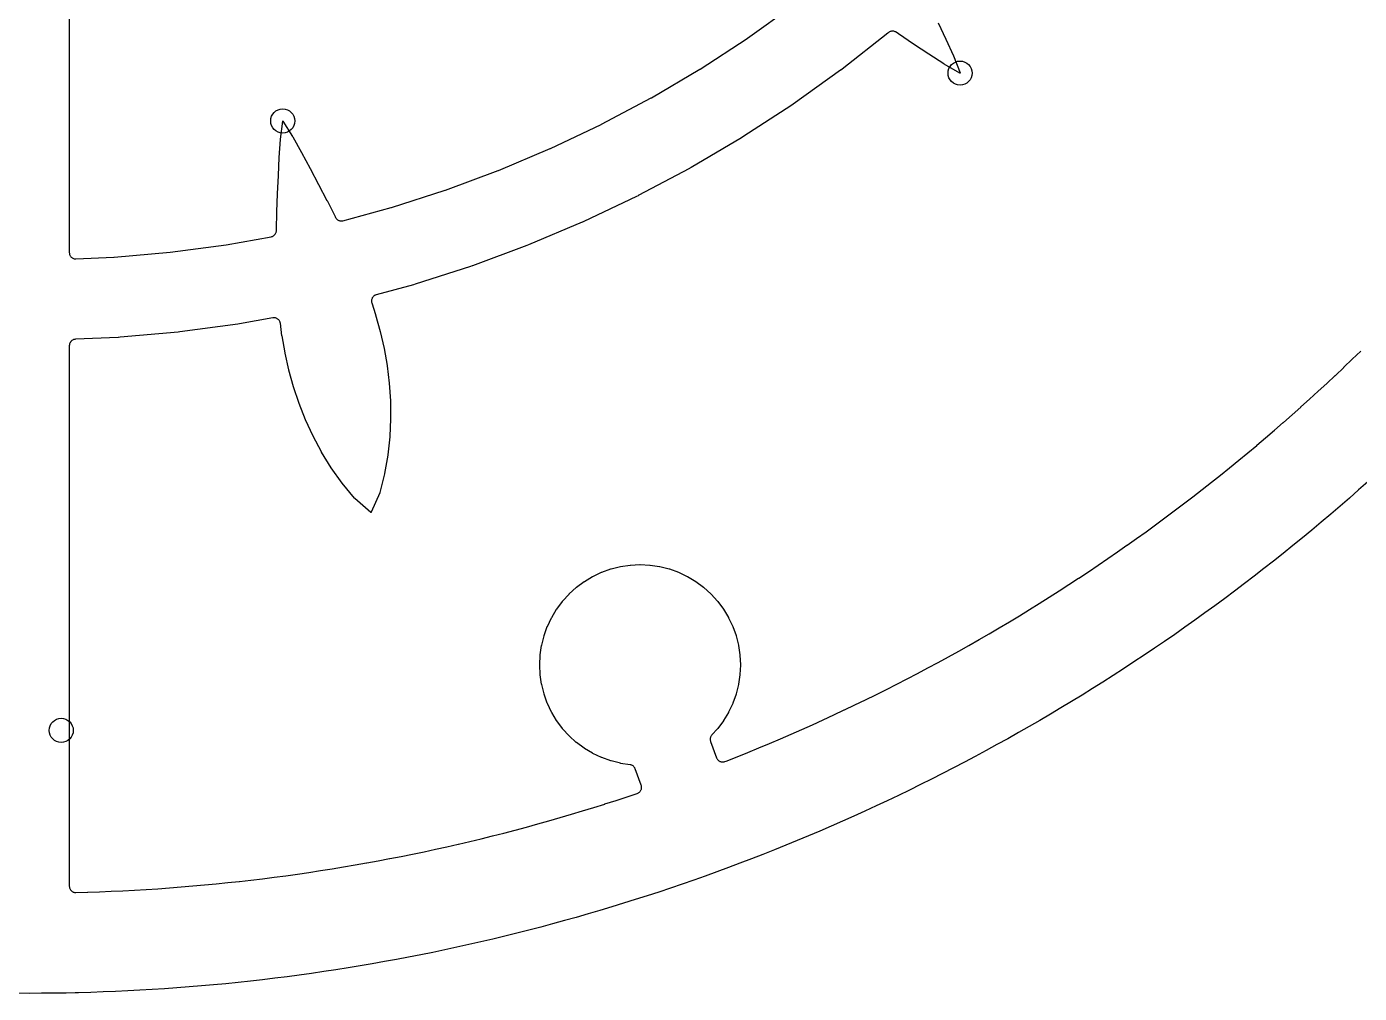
# Model space of a CAD drawing. Header units: millimetres. Extents: x -79 to 79, y -79 to 79.
# Drawn here: x -0.1 to 52.5, y -79.2 to -41 of the extents above; entities that cross this region are included whole.
import ezdxf

# ---------------------------------------------------------------- set-up
doc = ezdxf.new("R2010")
doc.units = ezdxf.units.MM
for name, color, linetype in [('CUT_INNER', 6, 'Continuous'), ('CUT_OUTER', 1, 'Continuous'), ('ENGRAVE', 7, 'Continuous')]:
    doc.layers.add(name, color=color, linetype=linetype)

msp = doc.modelspace()

# ---------------------------------------------------------------- linework, layer by layer
at = {"layer": 'CUT_INNER'}
for points in [[(1.584, -34.1564), (1.584, -49.9645), (1.5853, -49.9897), (1.5891, -50.0147), (1.5954, -50.0391), (1.6041, -50.0628), (1.6152, -50.0854), (1.6285, -50.1069), (1.6439, -50.1269), (1.6612, -50.1452), (1.6803, -50.1617), (1.7009, -50.1762), (1.7229, -50.1885), (1.7461, -50.1986), (1.7701, -50.2062), (1.7948, -50.2115), (1.8199, -50.2141), (1.8451, -50.2143), (3.3372, -50.1481), (3.3483, -50.1473), (5.5584, -49.9507), (5.5694, -49.9494), (7.7686, -49.6549), (7.7796, -49.6532), (9.5491, -49.3358), (9.5732, -49.3302), (9.5966, -49.3224), (9.619, -49.3122), (9.6404, -49.2999), (9.6605, -49.2855), (9.679, -49.2692), (9.6959, -49.2512), (9.7109, -49.2316), (9.7238, -49.2106), (9.7347, -49.1884), (9.7433, -49.1653), (9.7496, -49.1414), (9.7535, -49.1171), (9.755, -49.0924), (9.7553, -49.0619), (9.7553, -49.06), (9.7737, -48.3515), (9.7738, -48.3501), (9.8003, -47.6398), (9.8328, -46.9263), (9.8704, -46.2117), (9.8705, -46.2103), (9.9155, -45.4985), (9.9162, -45.4911), (10.0048, -44.7748), (10.0058, -44.7693), (10.0088, -44.7735), (10.3966, -45.3827), (10.4004, -45.3891), (10.7466, -46.0127), (10.7473, -46.0139), (11.0872, -46.6417), (11.4228, -47.2718), (11.7526, -47.9037), (11.7532, -47.905), (12.074, -48.537), (12.0748, -48.5387), (12.0918, -48.5735), (12.1038, -48.5951), (12.1177, -48.6154), (12.1337, -48.6343), (12.1514, -48.6515), (12.1707, -48.6668), (12.1914, -48.6802), (12.2134, -48.6915), (12.2363, -48.7005), (12.2601, -48.7073), (12.2844, -48.7116), (12.309, -48.7136), (12.3336, -48.7131), (12.3581, -48.7102), (12.3822, -48.7049), (14.2904, -48.1845), (14.301, -48.1814), (16.4137, -47.5032), (16.4242, -47.4996), (18.5047, -46.7284), (18.515, -46.7243), (20.5593, -45.8615), (20.5694, -45.857), (22.5734, -44.9044), (22.5833, -44.8994), (24.543, -43.8589), (24.5527, -43.8535), (26.4644, -42.727), (26.4738, -42.7212), (28.3336, -41.5111), (28.3428, -41.5048), (30.1471, -40.2134)], [(35.8766, -40.8936), (36.1785, -41.5424), (36.1791, -41.5436), (36.4731, -42.1934), (36.476, -42.2003), (36.7336, -42.8745), (36.7354, -42.8799), (36.7307, -42.8775), (36.1026, -42.5213), (36.0962, -42.5174), (35.4979, -42.1291), (35.4968, -42.1283), (34.9022, -41.7333), (34.3103, -41.334), (34.2156, -41.269), (34.1945, -41.256), (34.1722, -41.2452), (34.1489, -41.2366), (34.1249, -41.2304), (34.1005, -41.2265), (34.0757, -41.2251), (34.0509, -41.2262), (34.0264, -41.2297), (34.0023, -41.2356), (33.979, -41.2439), (33.9566, -41.2545), (33.9353, -41.2672), (33.9154, -41.282), (33.8906, -41.3023), (33.8884, -41.3041), (32.0814, -42.7228), (32.0792, -42.7245), (32.0252, -42.765), (32.0229, -42.7666), (30.1547, -44.1038), (30.1524, -44.1054), (30.0967, -44.1435), (30.0943, -44.145), (28.1686, -45.398), (28.1663, -45.3995), (28.1089, -45.4351), (28.1065, -45.4365), (26.1271, -46.6028), (26.1247, -46.6042), (26.0658, -46.6372), (26.0634, -46.6385), (24.0342, -47.7159), (24.0317, -47.7172), (23.9714, -47.7475), (23.9689, -47.7487), (21.8939, -48.7351), (21.8914, -48.7362), (21.8298, -48.7639), (21.8273, -48.765), (19.7106, -49.6583), (19.708, -49.6593), (19.6453, -49.6842), (19.6427, -49.6852), (17.4884, -50.4837), (17.4858, -50.4847), (17.422, -50.5067), (17.4194, -50.5076), (15.2319, -51.2098), (15.2292, -51.2106), (15.1645, -51.2298), (15.1618, -51.2306), (13.6939, -51.6309), (13.67, -51.6387), (13.6469, -51.649), (13.625, -51.6615), (13.6045, -51.6761), (13.5855, -51.6928), (13.5683, -51.7112), (13.5531, -51.7314), (13.54, -51.7529), (13.5291, -51.7757), (13.5205, -51.7994), (13.5144, -51.8239), (13.5108, -51.8488), (13.5097, -51.8741), (13.5112, -51.8992), (13.5152, -51.9242), (13.5217, -51.9485), (13.6703, -52.4111), (13.6718, -52.4162), (13.8534, -53.0756), (13.8548, -53.0812), (14.0055, -53.7471), (14.0067, -53.7531), (14.1245, -54.426), (14.1255, -54.4325), (14.2084, -55.113), (14.209, -55.1198), (14.2551, -55.8084), (14.2554, -55.8154), (14.2631, -56.5125), (14.2629, -56.5197), (14.23, -57.2259), (14.2295, -57.2333), (14.1532, -57.949), (14.1521, -57.957), (14.0271, -58.6828), (14.0251, -58.6922), (13.8381, -59.4312), (13.8367, -59.4362), (13.8347, -59.4411), (13.4936, -60.2146), (13.4911, -60.2198), (13.4865, -60.2162), (12.8463, -59.664), (12.8425, -59.6605), (12.839, -59.6566), (12.3529, -59.0694), (12.347, -59.0618), (11.9226, -58.4599), (11.9182, -58.4532), (11.542, -57.8396), (11.5383, -57.8331), (11.2054, -57.2094), (11.2022, -57.203), (10.9098, -56.57), (10.9071, -56.5636), (10.6532, -55.9219), (10.6508, -55.9155), (10.4335, -55.2653), (10.4316, -55.2591), (10.2491, -54.6007), (10.2476, -54.5948), (10.0979, -53.9286), (10.0968, -53.923), (9.9776, -53.2495), (9.9768, -53.2443), (9.9114, -52.7547), (9.9068, -52.7299), (9.8997, -52.7057), (9.8902, -52.6823), (9.8784, -52.66), (9.8644, -52.639), (9.8484, -52.6195), (9.8305, -52.6017), (9.8109, -52.5858), (9.7898, -52.572), (9.7674, -52.5604), (9.7439, -52.5511), (9.7197, -52.5442), (9.6948, -52.5398), (9.6697, -52.5379), (9.6445, -52.5386), (9.6194, -52.5418), (8.3002, -52.7784), (8.2975, -52.7788), (8.2308, -52.7893), (8.2281, -52.7897), (5.9509, -53.0946), (5.9482, -53.095), (5.8811, -53.1024), (5.8783, -53.1027), (3.5899, -53.3063), (3.5871, -53.3065), (3.5198, -53.311), (3.517, -53.3112), (1.8229, -53.3864), (1.7992, -53.3886), (1.7757, -53.393), (1.7529, -53.3997), (1.7307, -53.4085), (1.7095, -53.4194), (1.6894, -53.4322), (1.6706, -53.4469), (1.6533, -53.4634), (1.6377, -53.4813), (1.6239, -53.5007), (1.6119, -53.5214), (1.602, -53.5431), (1.5942, -53.5656), (1.5885, -53.5888), (1.5851, -53.6123), (1.584, -53.6362), (1.584, -74.9675), (1.5852, -74.9924), (1.5889, -75.017), (1.5951, -75.0411), (1.6035, -75.0645), (1.6143, -75.0869), (1.6273, -75.1081), (1.6422, -75.128), (1.6591, -75.1462), (1.6777, -75.1627), (1.6979, -75.1773), (1.7194, -75.1897), (1.7421, -75.2), (1.7656, -75.208), (1.7898, -75.2136), (1.8145, -75.2168), (1.8394, -75.2175), (1.8457, -75.2174), (1.8472, -75.2173), (2.3072, -75.2046), (2.3087, -75.2046), (2.7686, -75.189), (2.7701, -75.189), (3.2299, -75.1706), (3.2314, -75.1706), (3.6911, -75.1494), (3.6926, -75.1493), (4.1521, -75.1253), (4.1537, -75.1253), (4.613, -75.0985), (4.6145, -75.0984), (5.0737, -75.0687), (5.0752, -75.0686), (5.5342, -75.0362), (5.5358, -75.0361), (5.9945, -75.0008), (5.9961, -75.0007), (6.4546, -74.9626), (6.4562, -74.9625), (6.9145, -74.9216), (6.916, -74.9215), (7.374, -74.8778), (7.3756, -74.8776), (7.8333, -74.8311), (7.8349, -74.831), (8.2924, -74.7816), (8.2939, -74.7815), (8.7511, -74.7294), (8.7526, -74.7292), (9.2094, -74.6743), (9.2109, -74.6741), (9.6674, -74.6163), (9.669, -74.6161), (10.1251, -74.5556), (10.1266, -74.5554), (10.5824, -74.4921), (10.5839, -74.4919), (11.0392, -74.4258), (11.0408, -74.4255), (11.4957, -74.3566), (11.4972, -74.3564), (11.9517, -74.2847), (11.9532, -74.2844), (12.4073, -74.2099), (12.4088, -74.2097), (12.8624, -74.1324), (12.8639, -74.1322), (13.317, -74.0521), (13.3186, -74.0518), (13.7712, -73.969), (13.7727, -73.9687), (14.2248, -73.8831), (14.2263, -73.8828), (14.6778, -73.7944), (14.6793, -73.7941), (15.1304, -73.703), (15.1319, -73.7027), (15.5823, -73.6088), (15.5838, -73.6084), (16.0337, -73.5118), (16.0352, -73.5114), (16.4844, -73.412), (16.4859, -73.4117), (16.9346, -73.3095), (16.9361, -73.3091), (17.3841, -73.2042), (17.3856, -73.2038), (17.8329, -73.0961), (17.8344, -73.0958), (18.2811, -72.9853), (18.2826, -72.985), (18.7286, -72.8718), (18.7301, -72.8714), (19.1753, -72.7555), (19.1768, -72.7551), (19.6214, -72.6365), (19.6229, -72.6361), (20.0667, -72.5147), (20.0682, -72.5143), (20.5113, -72.3902), (20.5128, -72.3898), (20.9551, -72.263), (20.9566, -72.2626), (21.3981, -72.1331), (21.3996, -72.1326), (21.8403, -72.0004), (21.8418, -72), (22.2817, -71.865), (22.2831, -71.8646), (22.7222, -71.727), (22.7237, -71.7265), (23.1619, -71.5862), (23.1633, -71.5857), (23.6007, -71.4427), (23.6021, -71.4423), (23.9961, -71.3108), (24.0194, -71.3017), (24.0416, -71.2903), (24.0626, -71.2768), (24.0821, -71.2613), (24.1, -71.2439), (24.1161, -71.2248), (24.1302, -71.2042), (24.1421, -71.1823), (24.1518, -71.1593), (24.1592, -71.1355), (24.1642, -71.111), (24.1667, -71.0862), (24.1667, -71.0613), (24.1642, -71.0364), (24.1593, -71.012), (24.1519, -70.9881), (23.9158, -70.3394), (23.9063, -70.3169), (23.8947, -70.2954), (23.8811, -70.2752), (23.8655, -70.2564), (23.8482, -70.2392), (23.8293, -70.2237), (23.809, -70.2102), (23.7874, -70.1987), (23.7649, -70.1894), (23.7415, -70.1824), (23.7175, -70.1776), (23.3418, -70.1219), (23.3298, -70.1195), (22.9647, -70.028), (22.953, -70.0245), (22.5987, -69.8977), (22.5873, -69.893), (22.2471, -69.7321), (22.2363, -69.7263), (21.9135, -69.5328), (21.9033, -69.526), (21.601, -69.3018), (21.5916, -69.2941), (21.3127, -69.0413), (21.3041, -69.0326), (21.0513, -68.7538), (21.0435, -68.7443), (20.8194, -68.442), (20.8125, -68.4318), (20.6191, -68.109), (20.6133, -68.0982), (20.4524, -67.758), (20.4477, -67.7467), (20.3209, -67.3924), (20.3173, -67.3806), (20.2259, -67.0156), (20.2235, -67.0035), (20.1683, -66.6313), (20.1671, -66.6191), (20.1486, -66.2432), (20.1486, -66.2309), (20.1671, -65.855), (20.1683, -65.8428), (20.2235, -65.4706), (20.2259, -65.4585), (20.3173, -65.0935), (20.3209, -65.0817), (20.4477, -64.7274), (20.4524, -64.7161), (20.6133, -64.3759), (20.6191, -64.3651), (20.8125, -64.0423), (20.8194, -64.0321), (21.0435, -63.7298), (21.0513, -63.7203), (21.3041, -63.4415), (21.3127, -63.4328), (21.5916, -63.1801), (21.601, -63.1723), (21.9033, -62.9481), (21.9135, -62.9413), (22.2363, -62.7478), (22.2471, -62.742), (22.5873, -62.5811), (22.5987, -62.5764), (22.953, -62.4496), (22.9647, -62.4461), (23.3298, -62.3546), (23.3418, -62.3522), (23.7141, -62.297), (23.7263, -62.2958), (24.1022, -62.2774), (24.1144, -62.2774), (24.4903, -62.2958), (24.5025, -62.297), (24.8748, -62.3522), (24.8868, -62.3546), (25.2519, -62.4461), (25.2636, -62.4496), (25.618, -62.5764), (25.6293, -62.5811), (25.9695, -62.742), (25.9803, -62.7478), (26.3031, -62.9413), (26.3133, -62.9481), (26.6156, -63.1723), (26.6251, -63.1801), (26.9039, -63.4328), (26.9126, -63.4415), (27.1653, -63.7203), (27.1731, -63.7298), (27.3973, -64.0321), (27.4041, -64.0423), (27.5976, -64.3651), (27.6033, -64.3759), (27.7643, -64.7161), (27.7689, -64.7274), (27.8957, -65.0817), (27.8993, -65.0935), (27.9907, -65.4585), (27.9931, -65.4706), (28.0483, -65.8428), (28.0495, -65.855), (28.068, -66.2309), (28.068, -66.2432), (28.0495, -66.6191), (28.0483, -66.6313), (27.9931, -67.0035), (27.9907, -67.0156), (27.8993, -67.3806), (27.8957, -67.3924), (27.7689, -67.7467), (27.7643, -67.758), (27.6033, -68.0982), (27.5976, -68.109), (27.4041, -68.4318), (27.3973, -68.442), (27.1731, -68.7443), (27.1653, -68.7538), (26.9417, -69.0005), (26.9261, -69.0196), (26.9124, -69.0401), (26.9008, -69.0619), (26.8914, -69.0846), (26.8843, -69.1083), (26.8795, -69.1325), (26.8772, -69.157), (26.8773, -69.1817), (26.8798, -69.2062), (26.8847, -69.2304), (26.892, -69.2539), (27.1288, -69.9046), (27.1385, -69.9275), (27.1504, -69.9493), (27.1644, -69.9699), (27.1804, -69.989), (27.1982, -70.0064), (27.2176, -70.0219), (27.2385, -70.0354), (27.2606, -70.0468), (27.2838, -70.0559), (27.3077, -70.0627), (27.3322, -70.0671), (27.357, -70.069), (27.3819, -70.0684), (27.4066, -70.0654), (27.4308, -70.0599), (27.4545, -70.052), (27.508, -70.0312), (27.5094, -70.0306), (27.9372, -69.8611), (27.9386, -69.8605), (28.3653, -69.6883), (28.3667, -69.6878), (28.7924, -69.513), (28.7938, -69.5124), (29.2184, -69.335), (29.2198, -69.3344), (29.6433, -69.1544), (29.6447, -69.1538), (30.067, -68.9712), (30.0684, -68.9706), (30.4897, -68.7855), (30.4911, -68.7848), (30.9111, -68.5971), (30.9125, -68.5964), (31.3315, -68.4061), (31.3329, -68.4055), (31.7506, -68.2126), (31.752, -68.2119), (32.1686, -68.0165), (32.1699, -68.0158), (32.5853, -67.8178), (32.5867, -67.8172), (33.0008, -67.6166), (33.0022, -67.6159), (33.4151, -67.4128), (33.4164, -67.4122), (33.8281, -67.2065), (33.8294, -67.2058), (34.2398, -66.9977), (34.2412, -66.997), (34.6503, -66.7864), (34.6516, -66.7856), (35.0594, -66.5725), (35.0607, -66.5718), (35.4672, -66.3561), (35.4686, -66.3554), (35.8737, -66.1372), (35.875, -66.1365), (36.2788, -65.9159), (36.2802, -65.9151), (36.6826, -65.692), (36.6839, -65.6913), (37.085, -65.4657), (37.0863, -65.465), (37.486, -65.2369), (37.4873, -65.2362), (37.8856, -65.0057), (37.8869, -65.0049), (38.2837, -64.772), (38.285, -64.7712), (38.6804, -64.5359), (38.6817, -64.5351), (39.0757, -64.2973), (39.077, -64.2965), (39.4695, -64.0564), (39.4708, -64.0556), (39.8618, -63.813), (39.8631, -63.8122), (40.2526, -63.5672), (40.2539, -63.5664), (40.6419, -63.319), (40.6431, -63.3182), (41.0296, -63.0684), (41.0309, -63.0676), (41.4158, -62.8155), (41.4171, -62.8147), (41.8005, -62.5602), (41.8017, -62.5593), (42.1835, -62.3025), (42.1848, -62.3017), (42.565, -62.0425), (42.5663, -62.0417), (42.9449, -61.7802), (42.9462, -61.7793), (43.3232, -61.5155), (43.3244, -61.5146), (43.6998, -61.2485), (43.7011, -61.2476), (44.0748, -60.9792), (44.0761, -60.9783), (44.4481, -60.7077), (44.4494, -60.7068), (44.8198, -60.4338), (44.821, -60.4329), (45.1898, -60.1576), (45.191, -60.1567), (45.558, -59.8792), (45.5593, -59.8783), (45.9246, -59.5986), (45.9258, -59.5976), (46.2894, -59.3157), (46.2906, -59.3147), (46.6525, -59.0305), (46.6537, -59.0296), (47.0138, -58.7431), (47.015, -58.7422), (47.3734, -58.4536), (47.3746, -58.4526), (47.7312, -58.1618), (47.7323, -58.1608), (48.0871, -57.8678), (48.0883, -57.8668), (48.4413, -57.5717), (48.4425, -57.5707), (48.7936, -57.2734), (48.7948, -57.2724), (49.1441, -56.9729), (49.1453, -56.9719), (49.4928, -56.6703), (49.494, -56.6693), (49.8396, -56.3655), (49.8407, -56.3645), (50.1845, -56.0587), (50.1856, -56.0576), (50.5275, -55.7497), (50.5287, -55.7486), (50.8686, -55.4386), (50.8698, -55.4376), (51.2079, -55.1254), (51.209, -55.1244), (51.5451, -54.8102), (51.5463, -54.8091), (51.8805, -54.4929), (51.8816, -54.4918), (52.2139, -54.1735), (52.215, -54.1725), (52.5453, -53.8521)]]:
    msp.add_lwpolyline(points, dxfattribs=at)
at = {"layer": 'CUT_OUTER'}
msp.add_lwpolyline([(52.827, -59.0081), (52.4639, -59.3311), (52.0989, -59.6519), (51.7319, -59.9704), (51.3629, -60.2867), (50.992, -60.6008), (50.6192, -60.9125), (50.2445, -61.2219), (49.8679, -61.5291), (49.4895, -61.8339), (49.1091, -62.1364), (48.7269, -62.4366), (48.3429, -62.7344), (47.9571, -63.0298), (47.5694, -63.3229), (47.18, -63.6136), (46.7888, -63.9019), (46.3958, -64.1878), (46.0011, -64.4712), (45.6046, -64.7523), (45.2065, -65.0309), (44.8066, -65.307), (44.405, -65.5807), (44.0018, -65.852), (43.5969, -66.1207), (43.1904, -66.387), (42.7822, -66.6507), (42.3725, -66.912), (41.9611, -67.1707), (41.5482, -67.4269), (41.1336, -67.6806), (40.7176, -67.9317), (40.3, -68.1803), (39.8809, -68.4263), (39.4603, -68.6697), (39.0382, -68.9105), (38.6146, -69.1487), (38.1896, -69.3844), (37.7632, -69.6174), (37.3353, -69.8478), (36.906, -70.0756), (36.4753, -70.3007), (36.0433, -70.5232), (35.6099, -70.743), (35.1752, -70.9602), (34.7391, -71.1747), (34.3017, -71.3865), (33.8631, -71.5956), (33.4231, -71.8021), (32.9819, -72.0058), (32.5395, -72.2068), (32.0958, -72.4051), (31.6509, -72.6007), (31.2049, -72.7935), (30.7576, -72.9836), (30.3092, -73.171), (29.8597, -73.3556), (29.409, -73.5374), (28.9573, -73.7165), (28.5044, -73.8928), (28.0505, -74.0663), (27.5955, -74.237), (27.1394, -74.4049), (26.6824, -74.57), (26.2243, -74.7323), (25.7653, -74.8918), (25.3053, -75.0485), (24.8443, -75.2024), (24.3824, -75.3534), (23.9196, -75.5016), (23.4559, -75.647), (22.9913, -75.7895), (22.5258, -75.9291), (22.0595, -76.0659), (21.5923, -76.1998), (21.1244, -76.3309), (20.6556, -76.459), (20.1861, -76.5843), (19.7158, -76.7068), (19.2448, -76.8263), (18.773, -76.9429), (18.3005, -77.0567), (17.8274, -77.1675), (17.3536, -77.2754), (16.8791, -77.3805), (16.404, -77.4826), (15.9282, -77.5818), (15.4519, -77.678), (14.975, -77.7714), (14.4975, -77.8618), (14.0195, -77.9493), (13.5409, -78.0339), (13.0619, -78.1155), (12.5823, -78.1941), (12.1023, -78.2699), (11.6218, -78.3427), (11.1409, -78.4125), (10.6595, -78.4794), (10.1778, -78.5433), (9.6957, -78.6043), (9.2132, -78.6623), (8.7304, -78.7173), (8.2472, -78.7694), (7.7637, -78.8186), (7.28, -78.8647), (6.7959, -78.9079), (6.3116, -78.9481), (5.8271, -78.9853), (5.3423, -79.0196), (4.8574, -79.0509), (4.3722, -79.0792), (3.8869, -79.1046), (3.4015, -79.1269), (2.9159, -79.1463), (2.4302, -79.1627), (1.9444, -79.1761), (1.8128, -79.179), (1.4578, -79.1866), (0.9719, -79.194), (0.486, -79.1985), (0, -79.2), (-0.486, -79.1985)], dxfattribs=at)
at = {"layer": 'ENGRAVE'}
for centre in [(36.7359, -42.8804), (10.0056, -44.7685), (1.2647, -68.8203)]:
    msp.add_circle(centre, 0.4752, dxfattribs=at)

doc.saveas('drawing.dxf')
